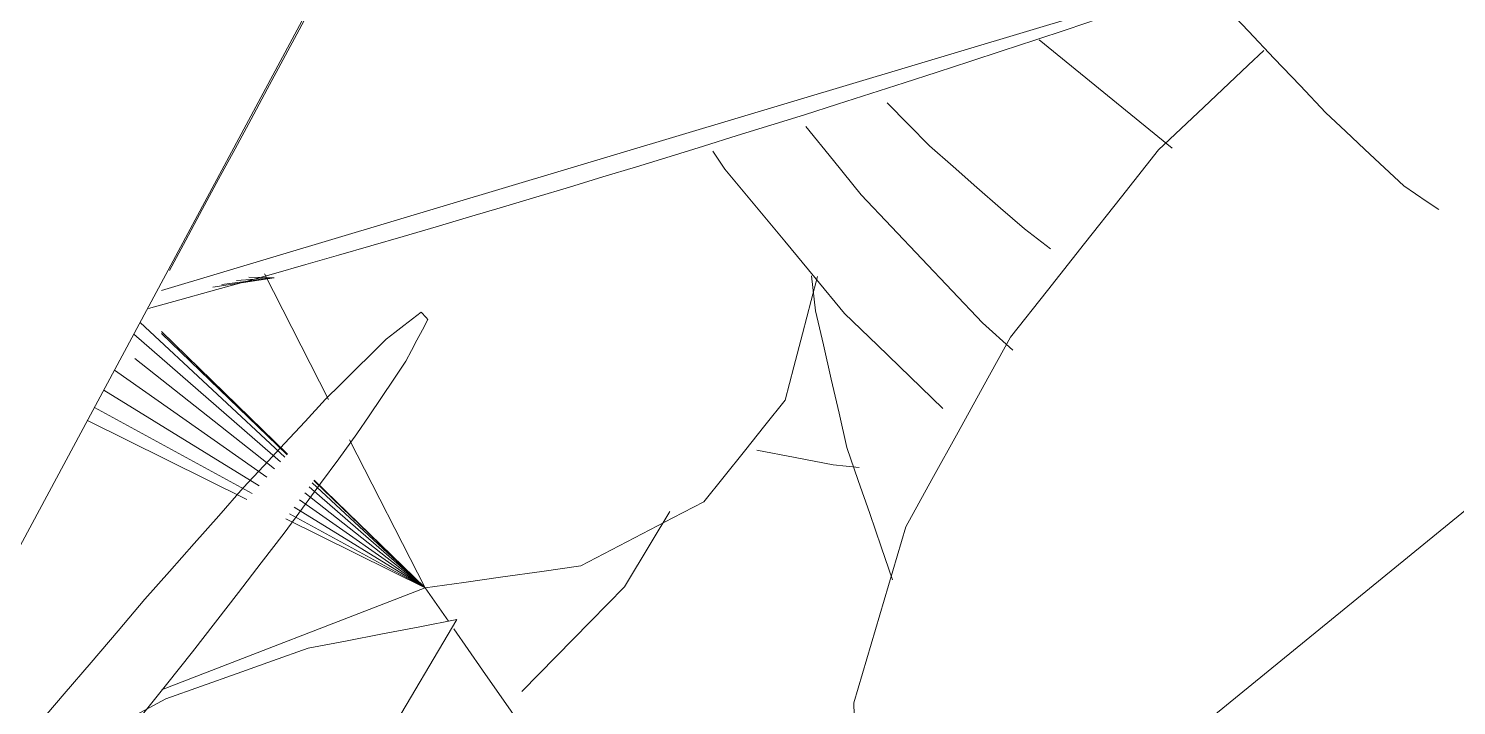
# Model space of a CAD drawing. Header units: metres. Extents: x 10.2 to 20.8, y -0.2 to 6.6.
# Drawn here: x 17.84318 to 17.88351, y 1.53877 to 1.5579 of the extents above; entities that cross this region are included whole.
import ezdxf

# ---------------------------------------------------------------- set-up
doc = ezdxf.new("R2010")
doc.units = ezdxf.units.M
doc.layers.add('Importações nas famílias', color=250, linetype='Continuous', lineweight=5)
doc.layers.add('Vegetação', color=7, linetype='Continuous', lineweight=5)

# ---------------------------------------------------------------- blocks, each defined once
blk = doc.blocks.new('Planta_pergolado_12200 - plantas pergolado_skp_Component_12-V452-Corte 3')
at = {"layer": 'Importações nas famílias'}
blk.add_line((17.879456, 1.560244), (17.846934, 1.550498), dxfattribs=at)
at = {"layer": 'Importações nas famílias', "flags": 128}
for points in [[(17.876068, 1.559069), (17.87518, 1.558769), (17.874293, 1.55847), (17.873405, 1.558171), (17.872518, 1.557872)], [(17.872518, 1.557872), (17.8716, 1.55757), (17.870682, 1.557269), (17.869764, 1.556968), (17.868846, 1.556666)], [(17.868846, 1.556666), (17.867907, 1.556366), (17.866969, 1.556066), (17.86603, 1.555765), (17.865092, 1.555465)], [(17.865092, 1.555465), (17.864143, 1.55517), (17.863195, 1.554874), (17.862246, 1.554578), (17.861298, 1.554283)], [(17.861298, 1.554283), (17.86035, 1.553995), (17.859402, 1.553707), (17.858454, 1.553419), (17.857507, 1.553131)], [(17.857507, 1.553131), (17.85657, 1.552854), (17.855633, 1.552577), (17.854696, 1.5523), (17.853759, 1.552024)], [(17.853759, 1.552024), (17.852844, 1.551761), (17.851929, 1.551498), (17.851014, 1.551235), (17.850098, 1.550972)], [(17.850098, 1.550972), (17.849215, 1.550727), (17.848331, 1.550481), (17.847448, 1.550235), (17.846564, 1.549989)]]:
    blk.add_lwpolyline(points, dxfattribs=at)
blk = doc.blocks.new('Planta_pergolado_12200 - plantas pergolado_skp_Component_12-V137-Corte 3')
at = {"layer": 'Importações nas famílias'}
blk.add_line((17.892886, 1.287487), (17.873866, 1.252027), dxfattribs=at)
at = {"layer": 'Importações nas famílias', "flags": 128}
for points in [[(17.888847, 1.286741), (17.889857, 1.286928), (17.890867, 1.287114), (17.891876, 1.2873), (17.892886, 1.287487)], [(17.885031, 1.285408), (17.885985, 1.285741), (17.886939, 1.286075), (17.887893, 1.286408), (17.888847, 1.286741)], [(17.892406, 1.286575), (17.892166, 1.286119), (17.891926, 1.285664)], [(17.891926, 1.285664), (17.891645, 1.285132), (17.891364, 1.2846), (17.891082, 1.284068), (17.890801, 1.283537)], [(17.881526, 1.283518), (17.882402, 1.28399), (17.883279, 1.284463), (17.884155, 1.284935), (17.885031, 1.285408)], [(17.878416, 1.281116), (17.879193, 1.281716), (17.879971, 1.282317), (17.880749, 1.282917), (17.881526, 1.283518)], [(17.890801, 1.283537), (17.890481, 1.282935), (17.890161, 1.282333), (17.889841, 1.281731), (17.889522, 1.281129)], [(17.875772, 1.278257), (17.876433, 1.278972), (17.877094, 1.279686), (17.877755, 1.280401), (17.878416, 1.281116)], [(17.889522, 1.281129), (17.889167, 1.280464), (17.888812, 1.279799), (17.888458, 1.279134), (17.888103, 1.278468)], [(17.873657, 1.27501), (17.874186, 1.275822), (17.874714, 1.276634), (17.875243, 1.277445), (17.875772, 1.278257)], [(17.888103, 1.278468), (17.887718, 1.277747), (17.887332, 1.277026), (17.886947, 1.276305), (17.886561, 1.275583)], [(17.886561, 1.275583), (17.886149, 1.274814), (17.885737, 1.274045), (17.885325, 1.273275), (17.884912, 1.272506)], [(17.872121, 1.27145), (17.872505, 1.27234), (17.872889, 1.27323), (17.873273, 1.27412), (17.873657, 1.27501)], [(17.884912, 1.272506), (17.884478, 1.271698), (17.884044, 1.270889), (17.88361, 1.27008), (17.883176, 1.269271)], [(17.871199, 1.267661), (17.871429, 1.268608), (17.87166, 1.269555), (17.87189, 1.270503), (17.872121, 1.27145)], [(17.883176, 1.269271), (17.882724, 1.268432), (17.882273, 1.267593), (17.881821, 1.266754), (17.88137, 1.265915)], [(17.870913, 1.263731), (17.870985, 1.264714), (17.871056, 1.265696), (17.871128, 1.266678), (17.871199, 1.267661)], [(17.88137, 1.265915), (17.880906, 1.265054), (17.880443, 1.264194), (17.879979, 1.263334), (17.879515, 1.262473)], [(17.871271, 1.259754), (17.871182, 1.260748), (17.871092, 1.261743), (17.871003, 1.262737), (17.870913, 1.263731)], [(17.872263, 1.255821), (17.872015, 1.256805), (17.871767, 1.257788), (17.871519, 1.258771), (17.871271, 1.259754)], [(17.873866, 1.252027), (17.873465, 1.252975), (17.873065, 1.253924), (17.872664, 1.254873), (17.872263, 1.255821)], [(17.875274, 1.254625), (17.874804, 1.253759), (17.874335, 1.252893), (17.873866, 1.252027)]]:
    blk.add_lwpolyline(points, dxfattribs=at)
blk = doc.blocks.new('Planta_pergolado_12200 - plantas pergolado_skp_Component_17-V453-Corte 3')
at = {"layer": 'Importações nas famílias'}
for q in [(17.848387, 1.550596), (17.848634, 1.550664), (17.849049, 1.550777), (17.849397, 1.550872)]:
    blk.add_line((17.850119, 1.550856), q, dxfattribs=at)
blk = doc.blocks.new('Planta_pergolado_12200 - plantas pergolado_skp_Component_16-V454-Corte 3')
for name, p in [('Planta_pergolado_12200 - plantas pergolado_skp_Component_17-V453-Corte 3', (0, 0)), ('Planta_pergolado_12200 - plantas pergolado_skp_Component_12-V137-Corte 3', (-0.032358, 0.28859)), ('Planta_pergolado_12200 - plantas pergolado_skp_Component_12-V452-Corte 3', (0, 0))]:
    blk.add_blockref(name, p)
blk = doc.blocks.new('Planta_pergolado_12200 - plantas pergolado_skp_Component_12-V458-Corte 3')
at = {"layer": 'Importações nas famílias'}
for p, q in [((17.862078, 1.565446), (17.860133, 1.567032)), ((17.878609, 1.56325), (17.879393, 1.562695)), ((17.875478, 1.554518), (17.871727, 1.557577)), ((17.872042, 1.551678), (17.871306, 1.552237))]:
    blk.add_line(p, q, dxfattribs=at)
at = {"layer": 'Importações nas famílias', "flags": 128}
for points in [[(17.860133, 1.567032), (17.86089, 1.56724), (17.861647, 1.567448), (17.862404, 1.567655), (17.863162, 1.567863)], [(17.863162, 1.567863), (17.863962, 1.567913), (17.864763, 1.567963), (17.865564, 1.568013), (17.866365, 1.568063)], [(17.866365, 1.568063), (17.86719, 1.567954), (17.868016, 1.567846), (17.868841, 1.567737)], [(17.860621, 1.565786), (17.860377, 1.566409), (17.860133, 1.567032)], [(17.879393, 1.562695), (17.880125, 1.562014), (17.880857, 1.561332), (17.881589, 1.560651)], [(17.868628, 1.554585), (17.868032, 1.555193), (17.867436, 1.5558)], [(17.871306, 1.552237), (17.870636, 1.552824), (17.869967, 1.553411), (17.869297, 1.553998), (17.868628, 1.554585)]]:
    blk.add_lwpolyline(points, dxfattribs=at)
blk = doc.blocks.new('Planta_pergolado_12200 - plantas pergolado_skp_Component_16-V460-Corte 3')
blk.add_blockref('Planta_pergolado_12200 - plantas pergolado_skp_Component_12-V458-Corte 3', (0, 0))
blk = doc.blocks.new('Planta_pergolado_12200 - plantas pergolado_skp_Component_17-V505-Corte 3')
at = {"layer": 'Importações nas famílias'}
blk.add_line((17.868364, 1.531718), (17.904248, 1.561022), dxfattribs=at)
at = {"layer": 'Importações nas famílias', "flags": 128}
for points in [[(17.8751, 1.554473), (17.876365, 1.555667), (17.877631, 1.556862), (17.878074, 1.55728)], [(17.870912, 1.549178), (17.871959, 1.550501), (17.873006, 1.551825), (17.874053, 1.553149), (17.8751, 1.554473)], [(17.867957, 1.543817), (17.868695, 1.545157), (17.869434, 1.546497), (17.870173, 1.547837), (17.870912, 1.549178)], [(17.866486, 1.538848), (17.866854, 1.54009), (17.867221, 1.541332), (17.867589, 1.542574), (17.867957, 1.543817)], [(17.866626, 1.534697), (17.866591, 1.535735), (17.866556, 1.536773), (17.866521, 1.53781), (17.866486, 1.538848)]]:
    blk.add_lwpolyline(points, dxfattribs=at)
blk = doc.blocks.new('Planta_pergolado_12200 - plantas pergolado_skp_Component_16-V506-Corte 3')
blk.add_blockref('Planta_pergolado_12200 - plantas pergolado_skp_Component_17-V505-Corte 3', (0, 0))
blk = doc.blocks.new('Planta_pergolado_12200 - plantas pergolado_skp_-V514-Corte 3')
blk.add_blockref('Planta_pergolado_12200 - plantas pergolado_skp_Component_16-V506-Corte 3', (0, 0))
blk = doc.blocks.new('Planta_pergolado_12200 - plantas pergolado_skp_-3067431-Corte 3')
for name in ['Planta_pergolado_12200 - plantas pergolado_skp_-V514-Corte 3', 'Planta_pergolado_12200 - plantas pergolado_skp_Component_16-V460-Corte 3', 'Planta_pergolado_12200 - plantas pergolado_skp_Component_16-V454-Corte 3']:
    blk.add_blockref(name, (0, 0))
blk = doc.blocks.new('Planta_pergolado_12200 - plantas pergolado_skp_-3067432-Corte 3')
blk.add_blockref('Planta_pergolado_12200 - plantas pergolado_skp_-3067431-Corte 3', (0, 0))
blk = doc.blocks.new('Planta_pergolado_12200 - plantas pergolado_skp_Component_12-V849-Corte 3')
at = {"layer": 'Importações nas famílias'}
for p, q in [((17.85528, 1.5412), (17.845668, 1.525019)), ((17.831445, 1.520106), (17.831662, 1.520802))]:
    blk.add_line(p, q, dxfattribs=at)
at = {"layer": 'Importações nas famílias', "flags": 128}
for points in [[(17.851077, 1.54039), (17.852128, 1.540593), (17.853178, 1.540795), (17.854229, 1.540998), (17.85528, 1.5412)], [(17.847055, 1.538959), (17.84806, 1.539317), (17.849066, 1.539675), (17.850071, 1.540032), (17.851077, 1.54039)], [(17.843308, 1.53694), (17.844245, 1.537445), (17.845182, 1.53795), (17.846118, 1.538454), (17.847055, 1.538959)], [(17.830838, 1.515947), (17.83099, 1.516987), (17.831142, 1.518027), (17.831294, 1.519066), (17.831445, 1.520106)], [(17.830862, 1.513843), (17.83085, 1.514895), (17.830838, 1.515947)]]:
    blk.add_lwpolyline(points, dxfattribs=at)
blk = doc.blocks.new('Planta_pergolado_12200 - plantas pergolado_skp_Component_17-V851-Corte 3')
at = {"layer": 'Importações nas famílias', "flags": 128}
for points in [[(17.854267, 1.54989), (17.85402, 1.549698), (17.853774, 1.549506), (17.853528, 1.549314), (17.853282, 1.549122)], [(17.853838, 1.548505), (17.853993, 1.548799), (17.854147, 1.549093), (17.854302, 1.549386), (17.854457, 1.54968)], [(17.854457, 1.54968), (17.854409, 1.549732), (17.854362, 1.549785), (17.854314, 1.549837), (17.854267, 1.54989)], [(17.853282, 1.549122), (17.852853, 1.548698), (17.852425, 1.548274), (17.851997, 1.547851), (17.851568, 1.547427)], [(17.852454, 1.546447), (17.8528, 1.546961), (17.853146, 1.547476), (17.853492, 1.547991), (17.853838, 1.548505)], [(17.851568, 1.547427), (17.850987, 1.5468), (17.850406, 1.546174), (17.849825, 1.545548), (17.849244, 1.544921)], [(17.850398, 1.543644), (17.850912, 1.544345), (17.851426, 1.545045), (17.85194, 1.545746), (17.852454, 1.546447)], [(17.849244, 1.544921), (17.848549, 1.544135), (17.847855, 1.543349), (17.847161, 1.542562), (17.846466, 1.541776)], [(17.84781, 1.540288), (17.848457, 1.541127), (17.849104, 1.541966), (17.849751, 1.542805), (17.850398, 1.543644)], [(17.846466, 1.541776), (17.845706, 1.540883), (17.844946, 1.53999), (17.844185, 1.539098), (17.843425, 1.538205)], [(17.846358, 1.538472), (17.847075, 1.539368), (17.84781, 1.540288)]]:
    blk.add_lwpolyline(points, dxfattribs=at)
blk = doc.blocks.new('Planta_pergolado_12200 - plantas pergolado_skp_Component_16-V852-Corte 3')
for name in ['Planta_pergolado_12200 - plantas pergolado_skp_Component_17-V851-Corte 3', 'Planta_pergolado_12200 - plantas pergolado_skp_Component_12-V849-Corte 3']:
    blk.add_blockref(name, (0, 0))
blk = doc.blocks.new('Planta_pergolado_12200 - plantas pergolado_skp_-3067440-Corte 3')
blk.add_blockref('Planta_pergolado_12200 - plantas pergolado_skp_Component_16-V852-Corte 3', (0, 0))
blk = doc.blocks.new('Planta_pergolado_12200 - plantas pergolado_skp_-3067443-Corte 3')
blk.add_blockref('Planta_pergolado_12200 - plantas pergolado_skp_-3067440-Corte 3', (0, 0))
blk = doc.blocks.new('Planta_pergolado_12200 - plantas pergolado_skp_Component_17-V1201-Corte 3')
at = {"layer": 'Importações nas famílias', "flags": 128}
for points in [[(17.876911, 1.558591), (17.877639, 1.557824), (17.878367, 1.557056), (17.879095, 1.556289), (17.879823, 1.555521)], [(17.879823, 1.555521), (17.880375, 1.555004), (17.880926, 1.554486), (17.881478, 1.553969), (17.882029, 1.553452)], [(17.882029, 1.553452), (17.882357, 1.553229), (17.882684, 1.553006), (17.883012, 1.552783)]]:
    blk.add_lwpolyline(points, dxfattribs=at)
blk = doc.blocks.new('Planta_pergolado_12200 - plantas pergolado_skp_Component_16-V1202-Corte 3')
blk.add_blockref('Planta_pergolado_12200 - plantas pergolado_skp_Component_17-V1201-Corte 3', (0, 0))
blk = doc.blocks.new('Planta_pergolado_12200 - plantas pergolado_skp_-V1313-Corte 3')
blk.add_blockref('Planta_pergolado_12200 - plantas pergolado_skp_Component_16-V1202-Corte 3', (0, 0))
blk = doc.blocks.new('Planta_pergolado_12200 - plantas pergolado_skp_Component_12-V1382-Corte 3')
at = {"layer": 'Importações nas famílias'}
blk.add_line((17.865292, 1.550912), (17.86541, 1.549928), dxfattribs=at)
at = {"layer": 'Importações nas famílias', "flags": 128}
for points in [[(17.867127, 1.569308), (17.866887, 1.56853), (17.86669, 1.567894)], [(17.86541, 1.549928), (17.865631, 1.548963), (17.865853, 1.547997), (17.866074, 1.547032), (17.866295, 1.546066)], [(17.866295, 1.546066), (17.866616, 1.54513), (17.866938, 1.544194), (17.867259, 1.543258), (17.86758, 1.542322)]]:
    blk.add_lwpolyline(points, dxfattribs=at)
blk = doc.blocks.new('Planta_pergolado_12200 - plantas pergolado_skp_Component_16-V1387-Corte 3')
blk.add_blockref('Planta_pergolado_12200 - plantas pergolado_skp_Component_12-V1382-Corte 3', (0, 0))
blk = doc.blocks.new('Planta_pergolado_12200 - plantas pergolado_skp_Component_12-V1412-Corte 3')
at = {"layer": 'Importações nas famílias'}
for p, q in [((17.85453, 1.580571), (17.852899, 1.582757)), ((17.860832, 1.572125), (17.859391, 1.574056)), ((17.857293, 1.567651), (17.856863, 1.568573)), ((17.855839, 1.566842), (17.856237, 1.565858)), ((17.862504, 1.554437), (17.862846, 1.553925)), ((17.870985, 1.54881), (17.870124, 1.549587))]:
    blk.add_line(p, q, dxfattribs=at)
at = {"layer": 'Importações nas famílias', "flags": 128}
for points in [[(17.852899, 1.582757), (17.852948, 1.581567), (17.852997, 1.580377)], [(17.853252, 1.580585), (17.853076, 1.581671), (17.852899, 1.582757)], [(17.866695, 1.553206), (17.865914, 1.554171), (17.865133, 1.555136)], [(17.862846, 1.553925), (17.863692, 1.552907), (17.864538, 1.551889), (17.865384, 1.55087), (17.86623, 1.549852)], [(17.870124, 1.549587), (17.869267, 1.550492), (17.86841, 1.551397), (17.867552, 1.552301), (17.866695, 1.553206)], [(17.86623, 1.549852), (17.867155, 1.548955), (17.868079, 1.548059), (17.869004, 1.547163)]]:
    blk.add_lwpolyline(points, dxfattribs=at)
blk = doc.blocks.new('Planta_pergolado_12200 - plantas pergolado_skp_Component_17-V1414-Corte 3')
at = {"layer": 'Importações nas famílias'}
for p, q in [((17.851653, 1.547419), (17.849838, 1.550965)), ((17.850295, 1.545653), (17.846148, 1.549265)), ((17.850417, 1.545787), (17.846326, 1.549598)), ((17.850496, 1.545875), (17.846934, 1.549343)), ((17.850482, 1.545859), (17.846934, 1.549286)), ((17.850121, 1.54546), (17.846176, 1.548578)), ((17.849911, 1.545227), (17.845601, 1.548247)), ((17.849691, 1.544983), (17.845301, 1.547686)), ((17.84484, 1.546828), (17.849341, 1.544595)), ((17.849492, 1.544763), (17.845037, 1.547194)), ((17.854378, 1.542097), (17.85224, 1.546274)), ((17.854378, 1.542097), (17.851106, 1.544947)), ((17.854378, 1.542097), (17.851192, 1.545064)), ((17.854378, 1.542097), (17.851239, 1.545128)), ((17.854378, 1.542097), (17.851249, 1.545142)), ((17.854378, 1.542097), (17.850836, 1.544579)), ((17.854378, 1.542097), (17.850983, 1.544779)), ((17.850446, 1.544047), (17.854378, 1.542097)), ((17.854378, 1.542097), (17.850548, 1.544187)), ((17.854378, 1.542097), (17.850684, 1.544371)), ((17.854378, 1.542097), (17.846934, 1.539218)), ((17.855037, 1.541154), (17.854378, 1.542097))]:
    blk.add_line(p, q, dxfattribs=at)
at = {"layer": 'Importações nas famílias', "flags": 128}
for points in [[(17.86455, 1.547401), (17.864794, 1.548339), (17.865038, 1.549277), (17.865282, 1.550215), (17.865459, 1.550893)], [(17.862249, 1.544523), (17.862824, 1.545243), (17.863399, 1.545962), (17.863975, 1.546682), (17.86455, 1.547401)], [(17.858779, 1.542714), (17.859646, 1.543166), (17.860514, 1.543619), (17.861381, 1.544071), (17.862249, 1.544523)], [(17.854378, 1.542097), (17.855478, 1.542251), (17.856578, 1.542405), (17.857679, 1.54256), (17.858779, 1.542714)], [(17.857624, 1.537448), (17.856813, 1.53861), (17.856001, 1.539772), (17.855189, 1.540935)]]:
    blk.add_lwpolyline(points, dxfattribs=at)
blk = doc.blocks.new('Planta_pergolado_12200 - plantas pergolado_skp_Component_16-V1415-Corte 3')
for name in ['Planta_pergolado_12200 - plantas pergolado_skp_Component_17-V1414-Corte 3', 'Planta_pergolado_12200 - plantas pergolado_skp_Component_12-V1412-Corte 3']:
    blk.add_blockref(name, (0, 0))
blk = doc.blocks.new('Planta_pergolado_12200 - plantas pergolado_skp_-V1432-Corte 3')
blk.add_blockref('Planta_pergolado_12200 - plantas pergolado_skp_Component_16-V1415-Corte 3', (0, 0))
blk = doc.blocks.new('Planta_pergolado_12200 - plantas pergolado_skp_-V1433-Corte 3')
for name in ['Planta_pergolado_12200 - plantas pergolado_skp_-V1432-Corte 3', 'Planta_pergolado_12200 - plantas pergolado_skp_Component_16-V1387-Corte 3']:
    blk.add_blockref(name, (0, 0))
blk = doc.blocks.new('Planta_pergolado_12200 - plantas pergolado_skp_Component_17-V1506-Corte 3')
at = {"layer": 'Importações nas famílias', "flags": 128}
for points in [[(17.861292, 1.54425), (17.860768, 1.54338), (17.860015, 1.542128)], [(17.860015, 1.542128), (17.859049, 1.541142), (17.858082, 1.540156), (17.857115, 1.53917)]]:
    blk.add_lwpolyline(points, dxfattribs=at)
blk = doc.blocks.new('Planta_pergolado_12200 - plantas pergolado_skp_Component_16-V1507-Corte 3')
blk.add_blockref('Planta_pergolado_12200 - plantas pergolado_skp_Component_17-V1506-Corte 3', (0, 0))
blk = doc.blocks.new('Planta_pergolado_12200 - plantas pergolado_skp_Component_12-V1175-Corte 3')
at = {"layer": 'Importações nas famílias'}
blk.add_line((17.865902, 2.156184), (17.866639, 2.156107), dxfattribs=at)
at = {"layer": 'Importações nas famílias', "flags": 128}
blk.add_lwpolyline([(17.863753, 2.156597), (17.864828, 2.156391), (17.865902, 2.156184)], dxfattribs=at)
blk = doc.blocks.new('Planta_pergolado_12200 - plantas pergolado_skp_Component_16-V1527-Corte 3')
blk.add_blockref('Planta_pergolado_12200 - plantas pergolado_skp_Component_12-V1175-Corte 3', (0, -0.610611))
blk = doc.blocks.new('Planta_pergolado_12200 - plantas pergolado_skp_-V1531-Corte 3')
for name in ['Planta_pergolado_12200 - plantas pergolado_skp_Component_16-V1507-Corte 3', 'Planta_pergolado_12200 - plantas pergolado_skp_Component_16-V1527-Corte 3']:
    blk.add_blockref(name, (0, 0))
blk = doc.blocks.new('Planta_pergolado_12200 - plantas pergolado_skp_-V1532-Corte 3')
blk.add_blockref('Planta_pergolado_12200 - plantas pergolado_skp_-V1531-Corte 3', (0, 0))
blk = doc.blocks.new('Planta_pergolado_12200 - plantas pergolado_skp_-3067454-Corte 3')
for name in ['Planta_pergolado_12200 - plantas pergolado_skp_-V1313-Corte 3', 'Planta_pergolado_12200 - plantas pergolado_skp_-V1433-Corte 3', 'Planta_pergolado_12200 - plantas pergolado_skp_-V1532-Corte 3']:
    blk.add_blockref(name, (0, 0))
blk = doc.blocks.new('Planta_pergolado_12200 - Planta_pergolado_12200-3075656-Corte 3')
for name in ['Planta_pergolado_12200 - plantas pergolado_skp_-3067454-Corte 3', 'Planta_pergolado_12200 - plantas pergolado_skp_-3067443-Corte 3', 'Planta_pergolado_12200 - plantas pergolado_skp_-3067432-Corte 3']:
    blk.add_blockref(name, (0, 0))

msp = doc.modelspace()

# ---------------------------------------------------------------- block references
at = {"layer": 'Vegetação', "color": 250}
msp.add_blockref('Planta_pergolado_12200 - Planta_pergolado_12200-3075656-Corte 3', (0, 0), dxfattribs=at)

doc.saveas('drawing.dxf')
